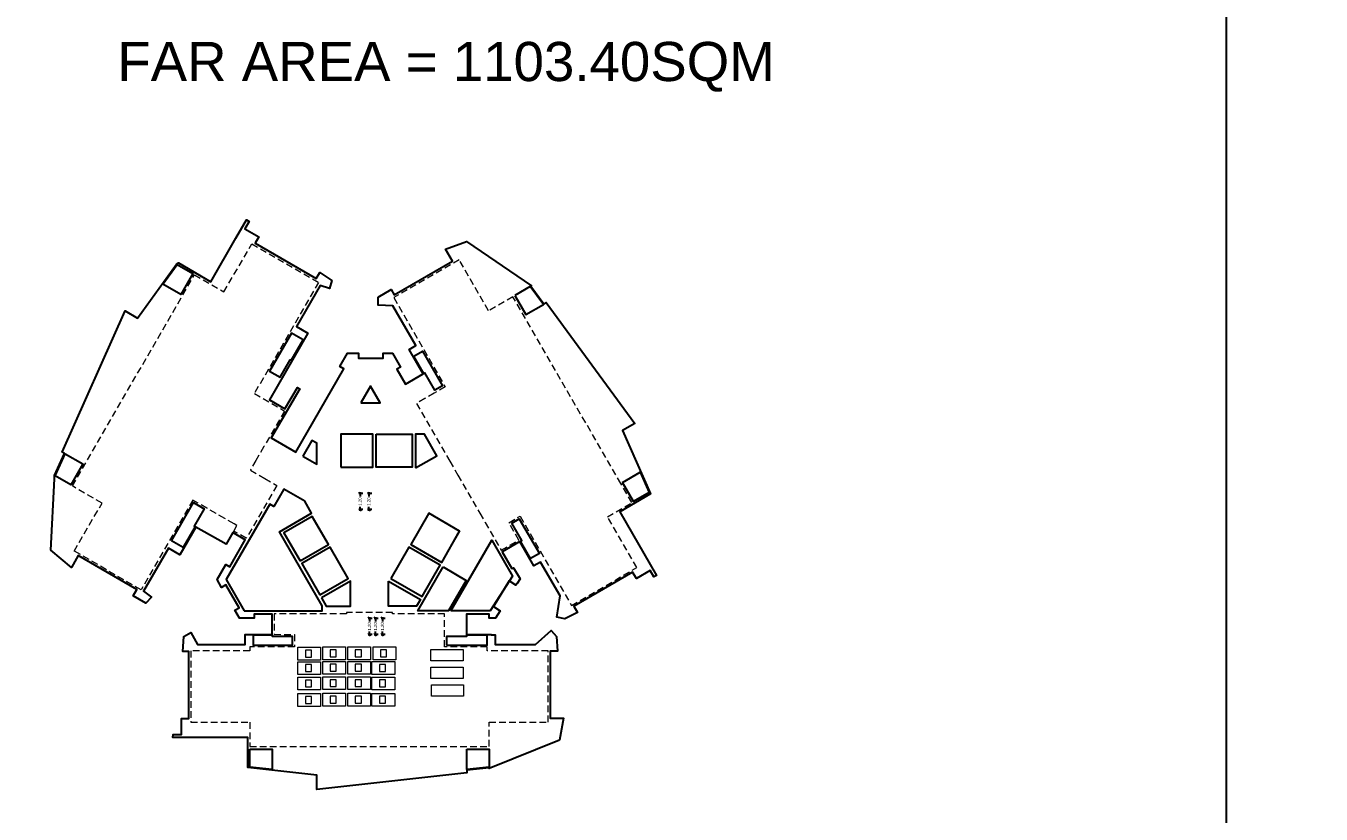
# Model space of a CAD drawing. Header units: metres. Extents: x 256329 to 886268, y -249371 to 355.
# Drawn here: x 287460 to 287557, y -1200.6 to -1141.6 of the extents above; entities that cross this region are included whole.
import ezdxf

# ---------------------------------------------------------------- set-up
doc = ezdxf.new("R2010")
doc.units = ezdxf.units.M
doc.header["$MEASUREMENT"] = 0
doc.header["$PDMODE"] = 35
doc.linetypes.add('DASHED', pattern=[0.75, 0.5, -0.25])
doc.layers.get('0').update_dxf_attribs({"lineweight": 18})
doc.layers.get('Defpoints').update_dxf_attribs({"lineweight": 20})
doc.layers.add('A_TEXT', color=4, linetype='Continuous', lineweight=0, transparency=0.3)
for name, color, linetype, lineweight in [('BLK_2_FLR_35_BATH', 7, 'Continuous', 0), ('BLK_2_FLR_35_CARPET_AREA', 14, 'DASHED', 9), ('BLK_2_FLR_35_EXIT_WIDTH_DOOR', 7, 'Continuous', 0), ('BLK_2_FLR_35_UNITFA', 7, 'Continuous', 0)]:
    doc.layers.add(name, color=color, linetype=linetype, lineweight=lineweight)
for name, color, linetype in [('BLK_2_FLR_35_BLT_UP_AREA', 25, 'Continuous'), ('BLK_2_FLR_35_BLT_UP_AREA_DEDUCT', 25, 'Continuous'), ('BLK_2_FLR_35_FAR_AREA_DEDUCT', 7, 'Continuous'), ('BLK_2_FLR_35_WATER_CLOSET', 2, 'Continuous')]:
    doc.layers.add(name, color=color, linetype=linetype)
for name, color, linetype, plot in [('BLK_2_FLR_35_EXIT_WIDTH_STAIR', 7, 'Continuous', False), ('BLK_2_FLR_35_LIFT_10', 7, 'Continuous', False), ('BLK_2_FLR_35_LIFT_11', 7, 'Continuous', False), ('BLK_2_FLR_35_LIFT_12', 7, 'Continuous', False), ('BLK_2_FLR_35_LIFT_7', 7, 'Continuous', False), ('BLK_2_FLR_35_LIFT_8', 7, 'Continuous', False), ('BLK_2_FLR_35_LIFT_9', 7, 'Continuous', False)]:
    doc.layers.add(name, color=color, linetype=linetype, plot=plot)
doc.layers.add('SPA COMMENT', color=7, linetype='Continuous', true_color=0xeb0505)
doc.styles.add('Arial', font='arial.ttf')
doc.styles.get("Standard").update_dxf_attribs({"font": 'arial.ttf'})
doc.dimstyles.new('METRIC DIM', dxfattribs={"dimtxt": 0.23, "dimasz": 0.18, "dimexe": 0.1, "dimexo": 0.1, "dimgap": 0.09, "dimtad": 0, "dimzin": 0, "dimdsep": 46, "dimtxsty": 'Standard', "dimblk": 'OBLIQUE', "dimcen": 0, "dimdle": 0.1, "dimclrd": 147, "dimclre": 147, "dimclrt": 7, "dimadec": 0, "dimazin": 0, "dimtfac": 1, "dimtofl": 0, "dimtmove": 0, "dimatfit": 2, "dimfxl": 0.125, "dimtolj": 1, "dimtzin": 0, "dimarcsym": 0})

# ---------------------------------------------------------------- blocks, each defined once
blk = doc.blocks.new('_Oblique')
at = {"color": 0, "linetype": 'ByBlock', "lineweight": -2}
blk.add_line((-0.5, -0.5), (0.5, 0.5), dxfattribs=at)
blk = doc.blocks.new('*D1610')
at = {"layer": 'BLK_2_FLR_35_EXIT_WIDTH_DOOR', "color": 147, "lineweight": -2, "transparency": 16777216}
for p, q in [((287486.899988, -1185.960638), (287486.592925, -1185.960638)), ((287486.692925, -1185.860638), (287486.692925, -1186.183938)), ((287486.899988, -1187.162238), (287486.592925, -1187.162238)), ((287486.692925, -1187.262238), (287486.692925, -1186.938938))]:
    blk.add_line(p, q, dxfattribs=at)
at = {"layer": 'Defpoints', "color": 0, "transparency": 16777216}
for p in [(287486.999988, -1185.960638), (287486.692925, -1187.162238), (287486.999988, -1187.162238)]:
    blk.add_point(p, dxfattribs=at)
at = {"layer": 'BLK_2_FLR_35_EXIT_WIDTH_DOOR', "color": 147, "lineweight": -2, "transparency": 16777216, "xscale": 0.18, "yscale": 0.18, "zscale": 0.18}
for p, rotation in [((287486.692925, -1185.960638), 90), ((287486.692925, -1187.162238), 270)]:
    blk.add_blockref('_Oblique', p, dxfattribs=dict(at, rotation=rotation))
at = {"layer": 'BLK_2_FLR_35_EXIT_WIDTH_DOOR', "color": 7, "transparency": 16777216, "insert": (287486.692925, -1186.561438), "char_height": 0.23, "attachment_point": 5, "rotation": 90}
blk.add_mtext('\\A1;1.20', dxfattribs=at)
blk = doc.blocks.new('*D1611')
at = {"layer": 'BLK_2_FLR_35_EXIT_WIDTH_DOOR', "color": 147, "lineweight": -2, "transparency": 16777216}
for p, q in [((287486.37942, -1185.960638), (287486.072357, -1185.960638)), ((287486.172357, -1185.860638), (287486.172357, -1186.183938)), ((287486.37942, -1187.162238), (287486.072357, -1187.162238)), ((287486.172357, -1187.262238), (287486.172357, -1186.938938))]:
    blk.add_line(p, q, dxfattribs=at)
at = {"layer": 'Defpoints', "color": 0, "transparency": 16777216}
for p in [(287486.47942, -1185.960638), (287486.172357, -1187.162238), (287486.47942, -1187.162238)]:
    blk.add_point(p, dxfattribs=at)
at = {"layer": 'BLK_2_FLR_35_EXIT_WIDTH_DOOR', "color": 147, "lineweight": -2, "transparency": 16777216, "xscale": 0.18, "yscale": 0.18, "zscale": 0.18}
for p, rotation in [((287486.172357, -1185.960638), 90), ((287486.172357, -1187.162238), 270)]:
    blk.add_blockref('_Oblique', p, dxfattribs=dict(at, rotation=rotation))
at = {"layer": 'BLK_2_FLR_35_EXIT_WIDTH_DOOR', "color": 7, "transparency": 16777216, "insert": (287486.172357, -1186.561438), "char_height": 0.23, "attachment_point": 5, "rotation": 90}
blk.add_mtext('\\A1;1.20', dxfattribs=at)
blk = doc.blocks.new('*D1612')
at = {"layer": 'BLK_2_FLR_35_EXIT_WIDTH_DOOR', "color": 147, "lineweight": -2, "transparency": 16777216}
for p, q in [((287485.929041, -1185.960638), (287485.621978, -1185.960638)), ((287485.721978, -1185.860638), (287485.721978, -1186.183938)), ((287485.929041, -1187.162238), (287485.621978, -1187.162238)), ((287485.721978, -1187.262238), (287485.721978, -1186.938938))]:
    blk.add_line(p, q, dxfattribs=at)
at = {"layer": 'Defpoints', "color": 0, "transparency": 16777216}
for p in [(287486.029041, -1185.960638), (287485.721978, -1187.162238), (287486.029041, -1187.162238)]:
    blk.add_point(p, dxfattribs=at)
at = {"layer": 'BLK_2_FLR_35_EXIT_WIDTH_DOOR', "color": 147, "lineweight": -2, "transparency": 16777216, "xscale": 0.18, "yscale": 0.18, "zscale": 0.18}
for p, rotation in [((287485.721978, -1185.960638), 90), ((287485.721978, -1187.162238), 270)]:
    blk.add_blockref('_Oblique', p, dxfattribs=dict(at, rotation=rotation))
at = {"layer": 'BLK_2_FLR_35_EXIT_WIDTH_DOOR', "color": 7, "transparency": 16777216, "insert": (287485.721978, -1186.561438), "char_height": 0.23, "attachment_point": 5, "rotation": 90}
blk.add_mtext('\\A1;1.20', dxfattribs=at)
blk = doc.blocks.new('*D1613')
at = {"layer": 'BLK_2_FLR_35_EXIT_WIDTH_STAIR', "color": 147, "lineweight": -2, "transparency": 16777216}
for p, q in [((287485.231676, -1176.6249), (287484.924613, -1176.6249)), ((287485.024613, -1176.5249), (287485.024613, -1176.8482)), ((287485.231676, -1177.8265), (287484.924613, -1177.8265)), ((287485.024613, -1177.9265), (287485.024613, -1177.6032))]:
    blk.add_line(p, q, dxfattribs=at)
at = {"layer": 'Defpoints', "color": 0, "transparency": 16777216}
for p in [(287485.331676, -1176.6249), (287485.024613, -1177.8265), (287485.331676, -1177.8265)]:
    blk.add_point(p, dxfattribs=at)
at = {"layer": 'BLK_2_FLR_35_EXIT_WIDTH_STAIR', "color": 147, "lineweight": -2, "transparency": 16777216, "xscale": 0.18, "yscale": 0.18, "zscale": 0.18}
for p, rotation in [((287485.024613, -1176.6249), 90), ((287485.024613, -1177.8265), 270)]:
    blk.add_blockref('_Oblique', p, dxfattribs=dict(at, rotation=rotation))
at = {"layer": 'BLK_2_FLR_35_EXIT_WIDTH_STAIR', "color": 7, "transparency": 16777216, "insert": (287485.024613, -1177.2257), "char_height": 0.23, "attachment_point": 5, "rotation": 90}
blk.add_mtext('\\A1;1.20', dxfattribs=at)
blk = doc.blocks.new('*D1614')
at = {"layer": 'BLK_2_FLR_35_EXIT_WIDTH_STAIR', "color": 147, "lineweight": -2, "transparency": 16777216}
for p, q in [((287485.892622, -1176.6249), (287485.585559, -1176.6249)), ((287485.685559, -1176.5249), (287485.685559, -1176.8482)), ((287485.892622, -1177.8265), (287485.585559, -1177.8265)), ((287485.685559, -1177.9265), (287485.685559, -1177.6032))]:
    blk.add_line(p, q, dxfattribs=at)
at = {"layer": 'Defpoints', "color": 0, "transparency": 16777216}
for p in [(287485.992622, -1176.6249), (287485.685559, -1177.8265), (287485.992622, -1177.8265)]:
    blk.add_point(p, dxfattribs=at)
at = {"layer": 'BLK_2_FLR_35_EXIT_WIDTH_STAIR', "color": 147, "lineweight": -2, "transparency": 16777216, "xscale": 0.18, "yscale": 0.18, "zscale": 0.18}
for p, rotation in [((287485.685559, -1176.6249), 90), ((287485.685559, -1177.8265), 270)]:
    blk.add_blockref('_Oblique', p, dxfattribs=dict(at, rotation=rotation))
at = {"layer": 'BLK_2_FLR_35_EXIT_WIDTH_STAIR', "color": 7, "transparency": 16777216, "insert": (287485.685559, -1177.2257), "char_height": 0.23, "attachment_point": 5, "rotation": 90}
blk.add_mtext('\\A1;1.20', dxfattribs=at)

msp = doc.modelspace()

# ---------------------------------------------------------------- linework, layer by layer
at = {"layer": 'BLK_2_FLR_35_BATH', "color": 3, "linetype": 'ByBlock', "lineweight": 9, "elevation": -0.042641}
for points in [[(287482.067164, -1189.075585), (287480.365364, -1189.075585), (287480.365364, -1188.121749), (287482.067164, -1188.121749)], [(287483.925058, -1189.050155), (287482.223258, -1189.050155), (287482.223258, -1188.096319), (287483.925058, -1188.096319)], [(287485.80846, -1189.050155), (287484.10666, -1189.050155), (287484.10666, -1188.096319), (287485.80846, -1188.096319)], [(287487.691863, -1189.050155), (287485.990063, -1189.050155), (287485.990063, -1188.096319), (287487.691863, -1188.096319)], [(287482.067164, -1190.161455), (287480.365364, -1190.161455), (287480.365364, -1189.207619), (287482.067164, -1189.207619)], [(287483.925058, -1190.136025), (287482.223258, -1190.136025), (287482.223258, -1189.182188), (287483.925058, -1189.182188)], [(287485.80846, -1190.136025), (287484.10666, -1190.136025), (287484.10666, -1189.182188), (287485.80846, -1189.182188)], [(287487.615408, -1190.148741), (287485.913608, -1190.148741), (287485.913608, -1189.194905), (287487.615408, -1189.194905)], [(287482.067164, -1191.31106), (287480.365364, -1191.31106), (287480.365364, -1190.357224), (287482.067164, -1190.357224)], [(287483.925058, -1191.28563), (287482.223258, -1191.28563), (287482.223258, -1190.331794), (287483.925058, -1190.331794)], [(287485.80846, -1191.28563), (287484.10666, -1191.28563), (287484.10666, -1190.331794), (287485.80846, -1190.331794)], [(287487.615408, -1191.298346), (287485.913608, -1191.298346), (287485.913608, -1190.34451), (287487.615408, -1190.34451)], [(287482.067164, -1192.543286), (287480.365364, -1192.543286), (287480.365364, -1191.58945), (287482.067164, -1191.58945)], [(287483.925058, -1192.517856), (287482.223258, -1192.517856), (287482.223258, -1191.56402), (287483.925058, -1191.56402)], [(287485.80846, -1192.517856), (287484.10666, -1192.517856), (287484.10666, -1191.56402), (287485.80846, -1191.56402)], [(287487.615408, -1192.530572), (287485.913608, -1192.530572), (287485.913608, -1191.576736), (287487.615408, -1191.576736)]]:
    msp.add_lwpolyline(points, close=True, dxfattribs=at)
at = {"layer": 'BLK_2_FLR_35_BLT_UP_AREA', "color": 14, "elevation": 0.085282}
msp.add_lwpolyline([(287486.365966, -1161.939123), (287487.349733, -1161.370999), (287487.574462, -1161.760204), (287491.93442, -1159.242499), (287491.41868, -1158.348611), (287492.99697, -1157.765422), (287497.858675, -1161.075278), (287497.80772, -1161.104605), (287498.788789, -1162.443414), (287498.963072, -1162.342788), (287505.583013, -1171.384571), (287504.675555, -1171.907894), (287506.76414, -1176.648947), (287504.46094, -1177.978397), (287507.220775, -1182.758904), (287507.014765, -1182.862084), (287506.736712, -1182.380481), (287505.701345, -1182.980866), (287505.425493, -1182.501819), (287501.020802, -1185.044955), (287501.295671, -1185.522689), (287500.343558, -1185.981319), (287499.755393, -1185.86283), (287499.999097, -1184.279404), (287498.534417, -1181.744253), (287498.038821, -1182.030509), (287496.990104, -1180.214079), (287495.667594, -1180.97763), (287496.391475, -1182.234885), (287496.511549, -1182.16566), (287496.994832, -1183.00354), (287496.771096, -1183.351075), (287496.689985, -1183.475746), (287496.18159, -1183.162092), (287495.005481, -1185.070462), (287495.512051, -1185.392031), (287495.152509, -1185.949285), (287494.678095, -1185.949284), (287494.678095, -1185.640395), (287492.988122, -1185.640396), (287492.987992, -1187.172737), (287494.842446, -1187.172735), (287494.842446, -1187.200907), (287495.142575, -1187.200928), (287495.142547, -1187.911266), (287498.156126, -1187.911386), (287499.315082, -1186.867006), (287499.718135, -1187.311456), (287499.794463, -1188.41065), (287499.242447, -1188.410713), (287499.242395, -1193.420682), (287500.24997, -1193.420833), (287499.952248, -1195.062028), (287494.689, -1197.178682), (287494.689002, -1197.134911), (287493.022353, -1197.314706), (287493.02185, -1197.50479), (287481.781189, -1198.765956), (287481.780722, -1197.677344), (287476.611095, -1197.117661), (287476.611872, -1194.875486), (287471.011656, -1194.878415), (287471.027215, -1194.649221), (287471.659772, -1194.65108), (287471.66043, -1193.451097), (287472.211095, -1193.451096), (287472.211094, -1188.431176), (287471.75119, -1188.431918), (287471.837246, -1187.323567), (287472.3569, -1187.023635), (287472.84417, -1187.923895), (287476.429505, -1187.924385), (287476.429539, -1187.174339), (287478.431371, -1187.173711), (287478.431756, -1185.637819), (287477.094635, -1185.638621), (287477.094812, -1185.944768), (287475.994684, -1185.944933), (287475.6503, -1185.348495), (287475.974631, -1185.16122), (287474.986594, -1183.459021), (287474.662237, -1183.644769), (287474.320379, -1183.05328), (287474.967893, -1181.929789), (287475.271135, -1182.10456), (287476.429073, -1180.082449), (287475.492585, -1179.539104), (287474.987745, -1180.412642), (287472.729202, -1179.131256), (287471.533062, -1181.205045), (287470.675712, -1180.709544), (287468.816567, -1183.915635), (287469.400795, -1184.380448), (287468.985316, -1184.819956), (287468.036449, -1184.27157), (287468.31371, -1183.791828), (287463.929584, -1181.257334), (287463.409732, -1182.157069), (287461.880382, -1180.868236), (287462.140387, -1175.523695), (287462.15975, -1175.268224), (287462.892838, -1173.619468), (287462.7188, -1173.518929), (287467.428596, -1162.954194), (287468.360491, -1163.492771), (287471.28801, -1159.46988), (287471.420268, -1159.376034), (287473.840959, -1160.775976), (287475.726779, -1157.511511), (287476.51711, -1156.143427), (287476.7084, -1156.272107), (287476.39492, -1156.8227), (287477.433882, -1157.423152), (287477.158198, -1157.900167), (287481.74157, -1160.549058), (287482.016956, -1160.080671), (287482.91449, -1160.683975), (287482.731273, -1161.273708), (287482.037236, -1161.048793), (287480.253611, -1164.135047), (287481.111673, -1164.630944), (287478.234, -1169.606066), (287479.402377, -1170.281323), (287480.329081, -1168.677372), (287480.502261, -1168.777457), (287478.372895, -1172.45691), (287480.218971, -1173.52246), (287483.801655, -1167.303409), (287483.498414, -1167.128638), (287484.081249, -1166.117371), (287484.896712, -1166.118725), (287484.896931, -1166.493603), (287486.755388, -1166.493636), (287486.755388, -1166.118609), (287487.444118, -1166.117377), (287488.053796, -1167.174325), (287487.785696, -1167.329066), (287488.421428, -1168.430181), (287489.745695, -1167.665612), (287488.694871, -1165.84549), (287489.191357, -1165.55954), (287487.464384, -1162.569769), (287486.367549, -1162.539661)], close=True, dxfattribs=at)
at = {"layer": 'BLK_2_FLR_35_BLT_UP_AREA_DEDUCT', "color": 14}
for points, elevation in [([(287471.329657, -1159.5012), (287472.494011, -1160.17094), (287471.595742, -1161.725239), (287470.269075, -1160.957746)], 0.085282), ([(287496.593988, -1161.806501), (287497.418442, -1163.235748), (287498.745304, -1162.469682), (287497.764224, -1161.130862)], 0.085282), ([(287480.766744, -1165.124593), (287479.890306, -1164.618069), (287478.241204, -1167.471552), (287479.030235, -1167.927553), (287479.781112, -1166.62829), (287479.868122, -1166.678605)], 0.085282), ([(287489.038361, -1166.340444), (287489.696372, -1165.960749), (287491.196939, -1168.559799), (287490.625606, -1168.889659), (287489.875175, -1167.590849), (287489.788992, -1167.640605)], 0.085282), ([(287485.067314, -1169.839013), (287486.520896, -1169.839377), (287485.794316, -1168.580195)], 0.085282), ([(287480.737996, -1173.830293), (287481.779616, -1174.431896), (287481.781118, -1172.861698), (287481.412983, -1172.649526)], 0.085282), ([(287483.58196, -1174.638779), (287485.978277, -1174.638779), (287485.978277, -1172.189379), (287483.58196, -1172.189379)], 0.085282), ([(287486.232573, -1172.189442), (287488.932573, -1172.188883), (287488.93196, -1174.640118), (287486.23196, -1174.639442)], 0.085282), ([(287489.18236, -1174.70133), (287490.768553, -1173.792139), (287489.843001, -1172.190346), (287489.182572, -1172.19018)], 0.085282), ([(287462.936671, -1173.645197), (287464.262093, -1174.410429), (287463.365744, -1175.965822), (287462.202911, -1175.293955)], 0.085282), ([(287504.663226, -1175.784058), (287505.990057, -1175.017938), (287506.659257, -1176.537635), (287505.493026, -1177.210145)], 0.085282), ([(287480.527789, -1181.646497), (287482.649446, -1180.422785), (287481.439272, -1178.327104), (287479.316978, -1179.551183)], 0.085282), ([(287488.813746, -1180.429821), (287491.134015, -1181.768308), (287492.475878, -1179.426311), (287490.166191, -1178.092964)], 0.085282), ([(287496.37035, -1178.83983), (287496.941699, -1178.509965), (287498.441709, -1181.108089), (287497.783859, -1181.488062), (287497.034177, -1180.188604), (287497.120354, -1180.138887)], 0.085282), ([(287482.00225, -1184.200348), (287484.124599, -1182.977598), (287482.774454, -1180.639287), (287480.652161, -1181.862132)], 0.085282), ([(287487.3293, -1182.979143), (287489.667635, -1184.329028), (287491.01752, -1181.990693), (287488.679185, -1180.640808)], 0.085282), ([(287491.826116, -1185.390396), (287494.87595, -1180.110886), (287496.424814, -1182.792645), (287494.769844, -1185.390395)], 0.085282), ([(287491.234309, -1182.115204), (287492.966283, -1183.115303), (287491.65257, -1185.390396), (287489.343032, -1185.390396)], 0.085282), ([(287482.130629, -1184.422687), (287482.48639, -1185.038829), (287484.296639, -1185.040255), (287484.297121, -1183.166411)], 0.085282), ([(287487.155116, -1183.167256), (287489.542646, -1184.545541), (287489.25644, -1185.040351), (287487.155084, -1185.040314)], 0.085282), ([(287477.029602, -1187.223326), (287477.029518, -1187.972723), (287479.965549, -1187.972723), (287479.965549, -1187.322736), (287478.465562, -1187.322737), (287478.465553, -1187.223204)], 0.042641), ([(287491.487992, -1187.972723), (287494.542164, -1187.972723), (287494.540776, -1187.223336), (287492.987988, -1187.223204), (287492.987979, -1187.323712), (287491.487992, -1187.323714)], 0.085282), ([(287476.761094, -1195.734224), (287478.431188, -1195.734224), (287478.431188, -1197.265649), (287476.761094, -1197.084839)], 0.042641), ([(287493.022353, -1195.733415), (287494.691611, -1195.734114), (287494.692447, -1197.084839), (287493.021069, -1197.265788)], 0.085282)]:
    msp.add_lwpolyline(points, close=True, dxfattribs=dict(at, elevation=elevation))
msp.add_lwpolyline([(287470.912153, -1180.153201), (287472.560707, -1177.300665), (287473.349738, -1177.756666), (287472.598861, -1179.055928), (287472.685884, -1179.106221), (287471.788188, -1180.659495)], close=True, dxfattribs=at)
at = {"layer": 'BLK_2_FLR_35_CARPET_AREA', "color": 14}
for points, elevation in [([(287478.793419, -1176.009083), (287476.506374, -1179.966326), (287475.567629, -1179.425524), (287475.803846, -1179.016805), (287475.587184, -1178.891658), (287475.587184, -1178.891658), (287474.894126, -1178.491019), (287474.894126, -1178.491019), (287474.246665, -1178.116829), (287474.246665, -1178.116829), (287473.55463, -1177.716884), (287473.55463, -1177.716884), (287472.505884, -1177.110767), (287468.630276, -1183.816571), (287463.629654, -1180.92649), (287465.706254, -1177.33341), (287463.495622, -1176.055788), (287472.624043, -1160.261107), (287474.834648, -1161.538772), (287476.911275, -1157.945648), (287481.911943, -1160.835756), (287477.107616, -1169.144029), (287479.367978, -1170.450434), (287477.829998, -1173.111555), (287477.829998, -1173.111555), (287477.229453, -1174.150698), (287477.229453, -1174.150698), (287476.815913, -1174.866233), (287477.88416, -1175.48394), (287477.88416, -1175.48394)], 0.042641), ([(287492.343239, -1175.239536), (287492.343239, -1175.239536), (287493.989129, -1178.090405), (287493.989129, -1178.090405), (287494.388608, -1178.783741), (287494.388608, -1178.783741), (287495.589846, -1180.864335), (287496.915401, -1180.099025), (287496.91551, -1180.098959), (287496.165558, -1178.799771), (287496.996503, -1178.32003), (287496.99653, -1178.320015), (287500.846519, -1184.988525), (287505.736971, -1182.165125), (287503.536922, -1178.354492), (287505.358217, -1177.302975), (287504.533231, -1175.874042), (287496.463495, -1161.896842), (287494.642555, -1162.948124), (287492.442457, -1159.137812), (287487.551742, -1161.961351), (287491.401907, -1168.62967), (287490.570856, -1169.109394), (287490.570856, -1169.109394), (287489.877847, -1169.509643), (287489.877847, -1169.509643), (287489.2444, -1169.87396), (287491.742373, -1174.200658), (287491.742373, -1174.200658)], 0.085282)]:
    msp.add_lwpolyline(points, close=True, dxfattribs=dict(at, elevation=elevation))
msp.add_lwpolyline([(287491.3379, -1185.60971), (287487.452948, -1185.60971), (287487.452948, -1185.509297), (287484.001806, -1185.509297), (287484.001738, -1185.609757), (287478.5812, -1185.610267), (287478.581353, -1187.142342), (287480.115551, -1187.175413), (287480.115551, -1188.092056), (287476.761197, -1188.092056), (287476.761683, -1188.393148), (287472.361095, -1188.393148), (287472.360292, -1193.732122), (287476.761096, -1193.732122), (287476.762558, -1195.552179), (287494.692447, -1195.552178), (287494.692447, -1193.732121), (287499.093435, -1193.73137), (287499.092821, -1188.380044), (287494.542865, -1188.380566), (287494.542404, -1188.092037), (287491.337989, -1188.092037), (287491.3379, -1185.60971)], close=True, dxfattribs=at)
at = {"layer": 'BLK_2_FLR_35_FAR_AREA_DEDUCT', "color": 14, "elevation": 0.085282}
msp.add_lwpolyline([(287476.339853, -1185.387296), (287482.18214, -1185.388757), (287482.182223, -1185.01201), (287478.985504, -1179.476854), (287481.393805, -1178.088243), (287480.876848, -1177.197051), (287479.312408, -1176.29543), (287478.564862, -1177.591249), (287478.261621, -1177.416478), (287475.009127, -1183.059822)], close=True, dxfattribs=at)
at = {"layer": 'BLK_2_FLR_35_LIFT_10', "color": 1, "linetype": 'ByBlock', "lineweight": 9, "elevation": 0.085282}
msp.add_lwpolyline([(287484.126048, -1182.972814), (287482.774087, -1180.635678), (287480.652774, -1181.861456), (287482.004735, -1184.198591)], close=True, dxfattribs=at)
at = {"layer": 'BLK_2_FLR_35_LIFT_11', "color": 1, "linetype": 'ByBlock', "lineweight": 9, "elevation": 0.085282}
msp.add_lwpolyline([(287491.018133, -1181.988783), (287488.679798, -1180.638898), (287487.329913, -1182.977233), (287489.668248, -1184.327118)], close=True, dxfattribs=at)
at = {"layer": 'BLK_2_FLR_35_LIFT_12', "color": 2, "linetype": 'ByBlock', "lineweight": 9, "elevation": 0.166737}
msp.add_lwpolyline([(287490.161691, -1178.088102), (287492.487895, -1179.430984), (287491.13801, -1181.769319), (287488.809246, -1180.424959)], close=True, dxfattribs=at)
at = {"layer": 'BLK_2_FLR_35_LIFT_7', "color": 1, "linetype": 'ByBlock', "lineweight": 9, "elevation": 0.085282}
msp.add_lwpolyline([(287486.23196, -1174.638208), (287488.932573, -1174.638208), (287488.932573, -1172.188883), (287486.23196, -1172.188883)], close=True, dxfattribs=at)
at = {"layer": 'BLK_2_FLR_35_LIFT_8', "color": 1, "linetype": 'ByBlock', "lineweight": 9, "elevation": 0.085282}
msp.add_lwpolyline([(287483.582573, -1174.636869), (287485.983186, -1174.636869), (287485.983186, -1172.18747), (287483.582573, -1172.18747)], close=True, dxfattribs=at)
at = {"layer": 'BLK_2_FLR_35_LIFT_9', "color": 1, "linetype": 'ByBlock', "lineweight": 9, "elevation": 0.202279}
msp.add_lwpolyline([(287481.445788, -1178.335201), (287479.318695, -1179.548636), (287480.52808, -1181.645454), (287482.661059, -1180.413849)], close=True, dxfattribs=at)
at = {"layer": 'BLK_2_FLR_35_UNITFA', "color": 5, "elevation": -0.042641}
for points in [[(287490.322088, -1188.282723), (287492.72817, -1188.282723), (287492.72817, -1189.133445), (287490.322088, -1189.133445)], [(287490.322088, -1189.604652), (287492.72817, -1189.604652), (287492.72817, -1190.455374), (287490.322088, -1190.455374)], [(287490.361215, -1190.933929), (287492.767298, -1190.933929), (287492.767298, -1191.784651), (287490.361215, -1191.784651)]]:
    msp.add_lwpolyline(points, close=True, dxfattribs=at)
at = {"layer": 'BLK_2_FLR_35_WATER_CLOSET', "color": 3, "linetype": 'ByBlock', "lineweight": 9, "elevation": -0.042641}
for points in [[(287481.378358, -1188.333308), (287480.925759, -1188.333308), (287480.925759, -1188.849668), (287481.378358, -1188.849668)], [(287483.236251, -1188.307878), (287482.783653, -1188.307878), (287482.783653, -1188.824238), (287483.236251, -1188.824238)], [(287485.119654, -1188.307878), (287484.667055, -1188.307878), (287484.667055, -1188.824238), (287485.119654, -1188.824238)], [(287487.003056, -1188.307878), (287486.550458, -1188.307878), (287486.550458, -1188.824238), (287487.003056, -1188.824238)], [(287481.378358, -1189.419178), (287480.925759, -1189.419178), (287480.925759, -1189.935538), (287481.378358, -1189.935538)], [(287483.236251, -1189.393748), (287482.783653, -1189.393748), (287482.783653, -1189.910108), (287483.236251, -1189.910108)], [(287485.119654, -1189.393748), (287484.667055, -1189.393748), (287484.667055, -1189.910108), (287485.119654, -1189.910108)], [(287486.926601, -1189.406464), (287486.474003, -1189.406464), (287486.474003, -1189.922824), (287486.926601, -1189.922824)], [(287481.378358, -1190.568783), (287480.925759, -1190.568783), (287480.925759, -1191.085143), (287481.378358, -1191.085143)], [(287483.236251, -1190.543353), (287482.783653, -1190.543353), (287482.783653, -1191.059713), (287483.236251, -1191.059713)], [(287485.119654, -1190.543353), (287484.667055, -1190.543353), (287484.667055, -1191.059713), (287485.119654, -1191.059713)], [(287486.926601, -1190.556069), (287486.474003, -1190.556069), (287486.474003, -1191.07243), (287486.926601, -1191.07243)], [(287481.378358, -1191.801009), (287480.925759, -1191.801009), (287480.925759, -1192.317369), (287481.378358, -1192.317369)], [(287483.236251, -1191.775579), (287482.783653, -1191.775579), (287482.783653, -1192.291939), (287483.236251, -1192.291939)], [(287485.119654, -1191.775579), (287484.667055, -1191.775579), (287484.667055, -1192.291939), (287485.119654, -1192.291939)], [(287486.926601, -1191.788295), (287486.474003, -1191.788295), (287486.474003, -1192.304655), (287486.926601, -1192.304655)]]:
    msp.add_lwpolyline(points, close=True, dxfattribs=at)
at = {"layer": 'SPA COMMENT'}
msp.add_lwpolyline([(287549.868044, -583.736411), (287389.515913, -583.736411), (287389.515913, -1396.857161), (287549.868044, -1396.857161)], close=True, dxfattribs=at)

# ---------------------------------------------------------------- texts
at = {"layer": 'A_TEXT', "lineweight": 0, "insert": (287516.060148, -1146.57402, 3.774443), "char_height": 2.927656, "width": 187.570469, "attachment_point": 9, "style": 'Arial'}
msp.add_mtext('\\pxt13;FAR AREA = 1103.40SQM', dxfattribs=at)

# ---------------------------------------------------------------- dimensions: what is measured, and where the dimension line sits
at = {"layer": 'BLK_2_FLR_35_EXIT_WIDTH_DOOR', "color": 1}
for base, p1, p2, picture, middle in [((287485.721978, -1187.162238, -0.042641), (287486.029041, -1185.960638, -0.042641), (287486.029041, -1187.162238, -0.042641), '*D1612', (287485.721978, -1186.561438, -0.042641)), ((287486.172357, -1187.162238, -0.042641), (287486.47942, -1185.960638, -0.042641), (287486.47942, -1187.162238, -0.042641), '*D1611', (287486.172357, -1186.561438, -0.042641)), ((287486.692925, -1187.162238, -0.042641), (287486.999988, -1185.960638, -0.042641), (287486.999988, -1187.162238, -0.042641), '*D1610', (287486.692925, -1186.561438, -0.042641))]:
    dim = msp.add_linear_dim(base=base, p1=p1, p2=p2, angle=90, dimstyle='METRIC DIM', override={"dimfxl": 0.18}, dxfattribs=at)
    dim.commit()
    dim.dimension.update_dxf_attribs({"geometry": picture, "text_midpoint": middle})
at = {"layer": 'BLK_2_FLR_35_EXIT_WIDTH_STAIR', "color": 7}
for base, p1, p2, picture, middle in [((287485.024613, -1177.8265, -0.042641), (287485.331676, -1176.6249, -0.042641), (287485.331676, -1177.8265, -0.042641), '*D1613', (287485.024613, -1177.2257, -0.042641)), ((287485.685559, -1177.8265, -0.042641), (287485.992622, -1176.6249, -0.042641), (287485.992622, -1177.8265, -0.042641), '*D1614', (287485.685559, -1177.2257, -0.042641))]:
    dim = msp.add_linear_dim(base=base, p1=p1, p2=p2, angle=90, dimstyle='METRIC DIM', override={"dimfxl": 0.18}, dxfattribs=at)
    dim.commit()
    dim.dimension.update_dxf_attribs({"geometry": picture, "text_midpoint": middle})

doc.saveas('drawing.dxf')
